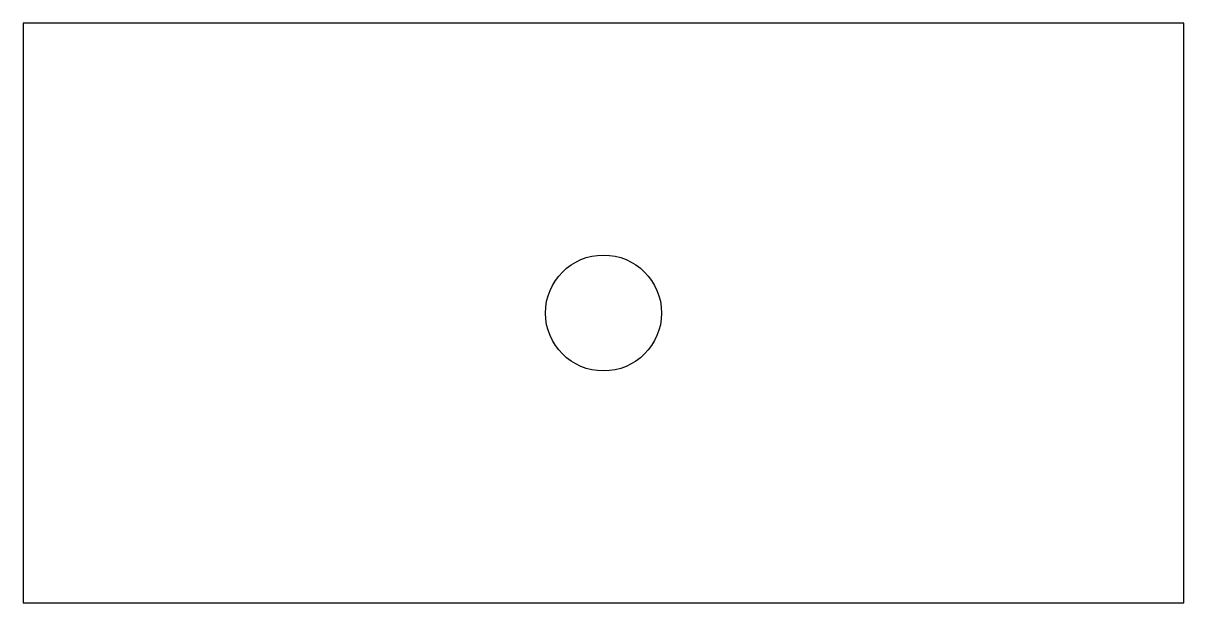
# Model space of a CAD drawing. Header units: millimetres. Extents: x 0 to 100, y 0 to 50.
import ezdxf

# ---------------------------------------------------------------- set-up
doc = ezdxf.new("R2010")
doc.units = ezdxf.units.MM

msp = doc.modelspace()

# ---------------------------------------------------------------- linework, layer by layer
msp.add_lwpolyline([(0, 0), (100, 0), (100, 50), (0, 50)], close=True)
msp.add_circle((50, 25), 5)
msp.add_circle((50, 25), 5)

doc.saveas('drawing.dxf')
